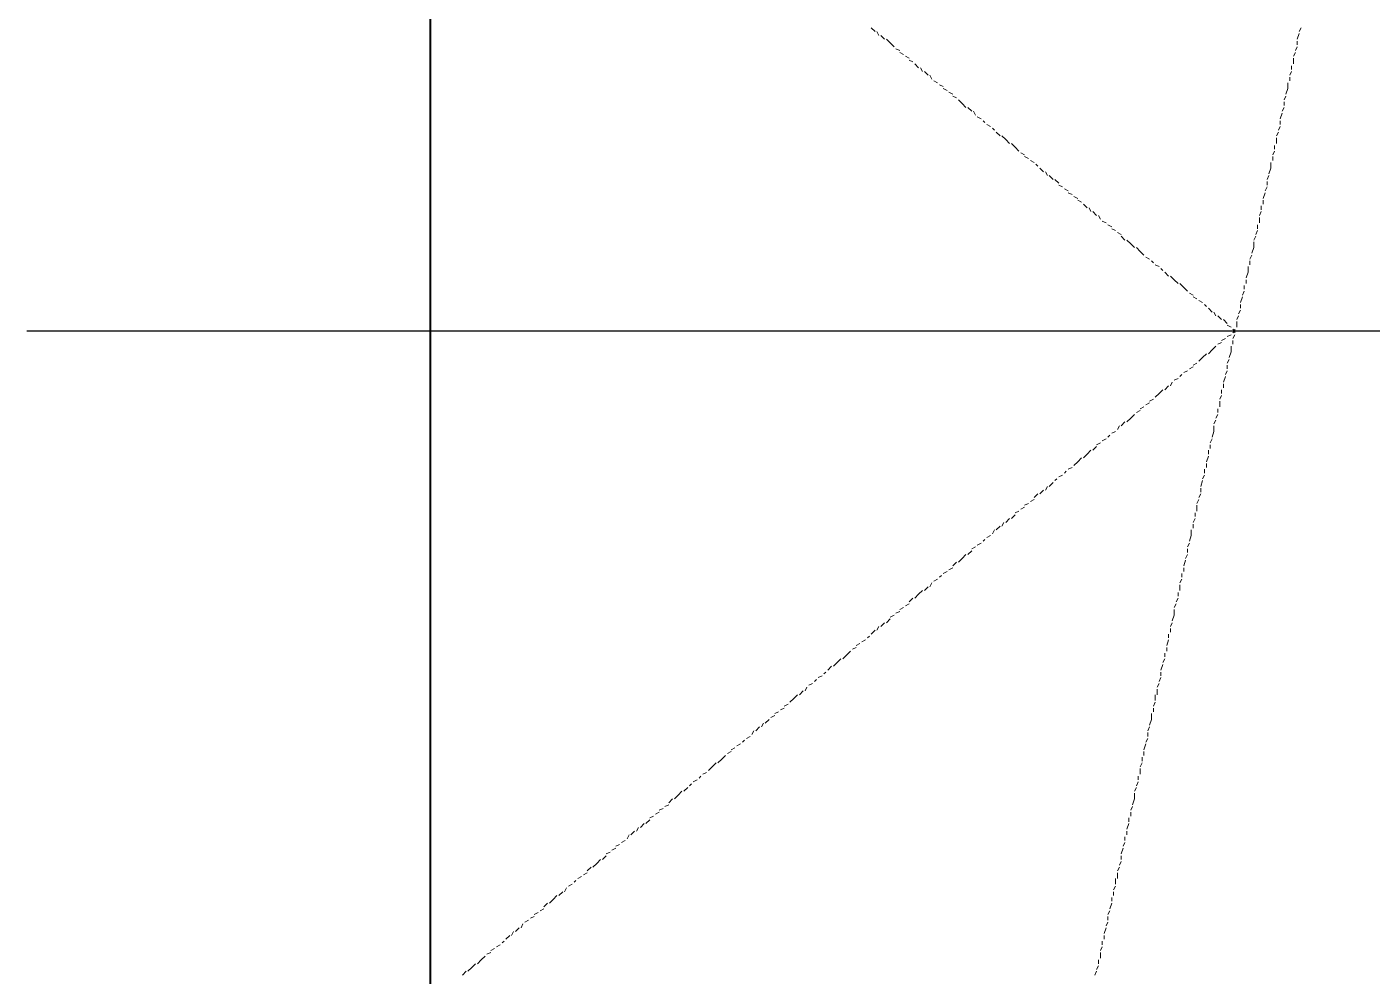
# Model space of a CAD drawing. Extents: x 8 to 21351, y 0 to 420.
# Drawn here: x 15898.08 to 15913.12, y 331.78 to 342.38 of the extents above; entities that cross this region are included whole.
import ezdxf

# ---------------------------------------------------------------- set-up
doc = ezdxf.new("R2010")
doc.units = 0

msp = doc.modelspace()

# ---------------------------------------------------------------- linework, layer by layer
at = {"color": 7, "lineweight": 40}
msp.add_line((15902.588, 397.743), (15902.588, 310.219), dxfattribs=at)
at = {"color": 7, "lineweight": 25}
for p, q in [((15902.588, 357.568), (15902.588, 337.566)), ((15918.082, 338.984), (15898.08, 338.984)), ((15902.588, 336.084), (15902.588, 335.068)), ((15902.588, 333.565), (15902.588, 313.563))]:
    msp.add_line(p, q, dxfattribs=at)
at = {"color": 7, "lineweight": 5}
for p, q in [((15902.588, 342.371), (15902.588, 342.329)), ((15902.588, 342.307), (15902.588, 342.265)), ((15907.562, 342.329), (15907.52, 342.371)), ((15907.605, 342.286), (15907.583, 342.329)), ((15907.668, 342.244), (15907.626, 342.286)), ((15912.304, 342.307), (15912.282, 342.244)), ((15912.325, 342.371), (15912.304, 342.329)), ((15902.588, 342.244), (15902.588, 342.18)), ((15902.588, 342.159), (15902.588, 342.117)), ((15907.732, 342.202), (15907.689, 342.244)), ((15907.774, 342.159), (15907.732, 342.202)), ((15907.837, 342.117), (15907.795, 342.138)), ((15912.282, 342.159), (15912.261, 342.117)), ((15912.282, 342.223), (15912.282, 342.18)), ((15902.588, 342.096), (15902.588, 342.053)), ((15902.588, 342.032), (15902.588, 341.969)), ((15907.88, 342.074), (15907.837, 342.096)), ((15907.943, 342.032), (15907.901, 342.053)), ((15907.986, 341.99), (15907.943, 342.011)), ((15912.261, 342.096), (15912.24, 342.053)), ((15912.24, 342.032), (15912.24, 341.969)), ((15902.588, 341.947), (15902.588, 341.905)), ((15902.588, 341.884), (15902.588, 341.842)), ((15908.049, 341.926), (15908.007, 341.969)), ((15908.091, 341.884), (15908.07, 341.926)), ((15908.155, 341.842), (15908.113, 341.884)), ((15908.197, 341.799), (15908.176, 341.842)), ((15912.219, 341.884), (15912.198, 341.842)), ((15912.219, 341.947), (15912.219, 341.905)), ((15902.588, 341.82), (15902.588, 341.757)), ((15902.588, 341.736), (15902.588, 341.693)), ((15908.261, 341.757), (15908.218, 341.778)), ((15908.324, 341.715), (15908.282, 341.736)), ((15908.367, 341.672), (15908.324, 341.693)), ((15912.177, 341.693), (15912.155, 341.63)), ((15912.177, 341.757), (15912.177, 341.693)), ((15912.198, 341.82), (15912.198, 341.778)), ((15902.588, 341.672), (15902.588, 341.63)), ((15902.588, 341.609), (15902.588, 341.545)), ((15908.43, 341.63), (15908.388, 341.651)), ((15908.472, 341.588), (15908.43, 341.609)), ((15908.536, 341.524), (15908.494, 341.567)), ((15912.155, 341.609), (15912.134, 341.567)), ((15912.134, 341.545), (15912.134, 341.503)), ((15902.588, 341.524), (15902.588, 341.482)), ((15902.588, 341.461), (15902.588, 341.418)), ((15902.588, 341.397), (15902.588, 341.355)), ((15908.578, 341.482), (15908.536, 341.524)), ((15908.642, 341.44), (15908.599, 341.482)), ((15908.684, 341.397), (15908.663, 341.44)), ((15912.113, 341.418), (15912.092, 341.355)), ((15912.134, 341.482), (15912.113, 341.44)), ((15902.588, 341.334), (15902.588, 341.27)), ((15902.588, 341.249), (15902.588, 341.207)), ((15908.748, 341.355), (15908.705, 341.376)), ((15908.79, 341.312), (15908.769, 341.334)), ((15908.853, 341.27), (15908.811, 341.291)), ((15908.896, 341.228), (15908.875, 341.249)), ((15912.092, 341.27), (15912.071, 341.228)), ((15912.092, 341.334), (15912.092, 341.291)), ((15902.588, 341.185), (15902.588, 341.143)), ((15902.588, 341.122), (15902.588, 341.058)), ((15908.959, 341.164), (15908.917, 341.207)), ((15909.023, 341.122), (15908.98, 341.164)), ((15909.065, 341.08), (15909.023, 341.122)), ((15912.071, 341.207), (15912.05, 341.164)), ((15912.05, 341.143), (15912.05, 341.08)), ((15902.588, 341.037), (15902.588, 340.995)), ((15902.588, 340.974), (15902.588, 340.932)), ((15909.129, 341.037), (15909.086, 341.08)), ((15909.171, 340.995), (15909.129, 341.037)), ((15909.234, 340.953), (15909.192, 340.974)), ((15912.028, 340.995), (15912.007, 340.953)), ((15912.028, 341.058), (15912.028, 341.016)), ((15902.588, 340.91), (15902.588, 340.847)), ((15902.588, 340.826), (15902.588, 340.783)), ((15909.277, 340.91), (15909.234, 340.932)), ((15909.34, 340.868), (15909.298, 340.889)), ((15909.383, 340.826), (15909.361, 340.847)), ((15909.446, 340.762), (15909.404, 340.805)), ((15911.986, 340.805), (15911.965, 340.741)), ((15911.986, 340.868), (15911.986, 340.805)), ((15912.007, 340.932), (15912.007, 340.889)), ((15902.588, 340.762), (15902.588, 340.72)), ((15902.588, 340.699), (15902.588, 340.635)), ((15909.488, 340.72), (15909.467, 340.762)), ((15909.552, 340.678), (15909.51, 340.72)), ((15909.615, 340.635), (15909.573, 340.678)), ((15911.965, 340.72), (15911.944, 340.678)), ((15911.944, 340.656), (15911.944, 340.614)), ((15902.588, 340.614), (15902.588, 340.572)), ((15902.588, 340.55), (15902.588, 340.508)), ((15902.588, 340.487), (15902.588, 340.445)), ((15909.658, 340.593), (15909.615, 340.614)), ((15909.721, 340.55), (15909.679, 340.572)), ((15909.764, 340.508), (15909.721, 340.529)), ((15909.827, 340.466), (15909.785, 340.487)), ((15911.923, 340.529), (15911.901, 340.466)), ((15911.944, 340.593), (15911.923, 340.55)), ((15902.588, 340.423), (15902.588, 340.36)), ((15902.588, 340.339), (15902.588, 340.296)), ((15909.869, 340.423), (15909.827, 340.445)), ((15909.933, 340.36), (15909.891, 340.402)), ((15909.975, 340.318), (15909.954, 340.36)), ((15911.88, 340.381), (15911.88, 340.339)), ((15911.901, 340.445), (15911.901, 340.402)), ((15902.588, 340.275), (15902.588, 340.233)), ((15902.588, 340.212), (15902.588, 340.148)), ((15910.039, 340.275), (15909.996, 340.318)), ((15910.081, 340.233), (15910.06, 340.275)), ((15910.145, 340.191), (15910.102, 340.212)), ((15911.88, 340.318), (15911.859, 340.275)), ((15911.859, 340.254), (15911.859, 340.191)), ((15902.588, 340.127), (15902.588, 340.085)), ((15902.588, 340.064), (15902.588, 340.021)), ((15910.208, 340.148), (15910.166, 340.17)), ((15910.25, 340.106), (15910.208, 340.127)), ((15910.314, 340.064), (15910.272, 340.085)), ((15910.356, 340), (15910.314, 340.043)), ((15911.817, 340.043), (15911.796, 340)), ((15911.838, 340.106), (15911.817, 340.064)), ((15911.838, 340.17), (15911.838, 340.127)), ((15902.588, 340), (15902.588, 339.937)), ((15902.588, 339.916), (15902.588, 339.873)), ((15910.42, 339.958), (15910.377, 340)), ((15910.462, 339.916), (15910.42, 339.958)), ((15910.526, 339.873), (15910.483, 339.916)), ((15911.796, 339.916), (15911.774, 339.852)), ((15911.796, 339.979), (15911.796, 339.916)), ((15902.588, 339.852), (15902.588, 339.81)), ((15902.588, 339.788), (15902.588, 339.725)), ((15910.568, 339.831), (15910.526, 339.873)), ((15910.631, 339.788), (15910.589, 339.81)), ((15910.674, 339.746), (15910.653, 339.767)), ((15911.774, 339.831), (15911.753, 339.788)), ((15911.753, 339.767), (15911.753, 339.725)), ((15902.588, 339.704), (15902.588, 339.661)), ((15902.588, 339.64), (15902.588, 339.598)), ((15910.737, 339.704), (15910.695, 339.725)), ((15910.78, 339.661), (15910.758, 339.683)), ((15910.843, 339.598), (15910.801, 339.64)), ((15910.907, 339.556), (15910.864, 339.598)), ((15911.732, 339.64), (15911.711, 339.577)), ((15911.732, 339.704), (15911.732, 339.64)), ((15902.588, 339.577), (15902.588, 339.534)), ((15902.588, 339.513), (15902.588, 339.45)), ((15902.588, 339.429), (15902.588, 339.386)), ((15910.949, 339.513), (15910.907, 339.556)), ((15911.012, 339.471), (15910.97, 339.513)), ((15911.055, 339.429), (15911.012, 339.471)), ((15911.69, 339.429), (15911.669, 339.386)), ((15911.69, 339.492), (15911.69, 339.45)), ((15911.711, 339.556), (15911.711, 339.513)), ((15902.588, 339.365), (15902.588, 339.323)), ((15902.588, 339.302), (15902.588, 339.238)), ((15911.118, 339.386), (15911.076, 339.407)), ((15911.161, 339.344), (15911.118, 339.365)), ((15911.224, 339.302), (15911.182, 339.323)), ((15911.266, 339.259), (15911.245, 339.281)), ((15911.669, 339.365), (15911.647, 339.302)), ((15911.647, 339.281), (15911.647, 339.238)), ((15902.588, 339.217), (15902.588, 339.175)), ((15902.588, 339.154), (15902.588, 339.111)), ((15911.33, 339.196), (15911.288, 339.238)), ((15911.372, 339.154), (15911.351, 339.196)), ((15911.436, 339.111), (15911.393, 339.154)), ((15911.626, 339.154), (15911.605, 339.111)), ((15911.647, 339.217), (15911.626, 339.175)), ((15902.588, 339.09), (15902.588, 339.026)), ((15902.588, 339.005), (15902.588, 338.963)), ((15911.499, 339.069), (15911.457, 339.111)), ((15911.542, 339.026), (15911.499, 339.048)), ((15911.584, 338.984), (15911.563, 339.005)), ((15911.563, 338.963), (15911.584, 338.984)), ((15911.584, 339.005), (15911.584, 338.963)), ((15911.605, 339.09), (15911.605, 339.026)), ((15902.588, 338.942), (15902.588, 338.899)), ((15902.588, 338.878), (15902.588, 338.815)), ((15911.393, 338.836), (15911.436, 338.857)), ((15911.436, 338.878), (15911.478, 338.899)), ((15911.499, 338.921), (15911.542, 338.942)), ((15911.584, 338.942), (15911.563, 338.899)), ((15911.563, 338.878), (15911.563, 338.836)), ((15902.588, 338.794), (15902.588, 338.751)), ((15902.588, 338.73), (15902.588, 338.688)), ((15911.182, 338.646), (15911.224, 338.688)), ((15911.224, 338.688), (15911.266, 338.73)), ((15911.288, 338.73), (15911.33, 338.772)), ((15911.33, 338.772), (15911.372, 338.815)), ((15911.542, 338.751), (15911.52, 338.688)), ((15911.542, 338.815), (15911.542, 338.751)), ((15902.588, 338.667), (15902.588, 338.624)), ((15902.588, 338.603), (15902.588, 338.54)), ((15911.012, 338.519), (15911.055, 338.54)), ((15911.076, 338.561), (15911.118, 338.582)), ((15911.118, 338.603), (15911.161, 338.624)), ((15911.499, 338.54), (15911.478, 338.497)), ((15911.52, 338.667), (15911.499, 338.624)), ((15911.499, 338.603), (15911.499, 338.561)), ((15902.588, 338.519), (15902.588, 338.476)), ((15902.588, 338.455), (15902.588, 338.413)), ((15902.588, 338.392), (15902.588, 338.328)), ((15910.864, 338.37), (15910.885, 338.413)), ((15910.907, 338.434), (15910.949, 338.455)), ((15910.97, 338.476), (15910.991, 338.497)), ((15911.478, 338.476), (15911.457, 338.413)), ((15911.457, 338.392), (15911.457, 338.349)), ((15902.588, 338.307), (15902.588, 338.264)), ((15902.588, 338.243), (15902.588, 338.201)), ((15910.695, 338.243), (15910.737, 338.286)), ((15910.737, 338.286), (15910.78, 338.328)), ((15910.801, 338.328), (15910.843, 338.37)), ((15911.436, 338.264), (15911.415, 338.222)), ((15911.436, 338.328), (15911.436, 338.286)), ((15902.588, 338.18), (15902.588, 338.116)), ((15902.588, 338.095), (15902.588, 338.053)), ((15910.483, 338.074), (15910.526, 338.095)), ((15910.526, 338.116), (15910.568, 338.137)), ((15910.589, 338.159), (15910.631, 338.18)), ((15910.631, 338.201), (15910.674, 338.222)), ((15911.393, 338.116), (15911.393, 338.074)), ((15911.415, 338.201), (15911.415, 338.137)), ((15902.588, 338.032), (15902.588, 337.989)), ((15902.588, 337.968), (15902.588, 337.905)), ((15910.272, 337.884), (15910.293, 337.926)), ((15910.314, 337.926), (15910.356, 337.968)), ((15910.377, 337.968), (15910.42, 338.01)), ((15910.42, 338.01), (15910.462, 338.053)), ((15911.372, 337.989), (15911.351, 337.947)), ((15911.351, 337.926), (15911.351, 337.862)), ((15911.393, 338.053), (15911.372, 338.01)), ((15902.588, 337.884), (15902.588, 337.841)), ((15902.588, 337.82), (15902.588, 337.778)), ((15910.102, 337.757), (15910.145, 337.778)), ((15910.166, 337.799), (15910.187, 337.82)), ((15910.208, 337.841), (15910.25, 337.862)), ((15911.33, 337.778), (15911.309, 337.735)), ((15911.351, 337.862), (15911.33, 337.799)), ((15902.588, 337.757), (15902.588, 337.714)), ((15902.588, 337.693), (15902.588, 337.63)), ((15909.933, 337.608), (15909.975, 337.651)), ((15909.996, 337.651), (15910.039, 337.693)), ((15910.039, 337.714), (15910.081, 337.735)), ((15911.288, 337.651), (15911.288, 337.608)), ((15911.309, 337.714), (15911.309, 337.672)), ((15902.588, 337.608), (15902.588, 337.566)), ((15902.588, 337.545), (15902.588, 337.502)), ((15902.588, 337.481), (15902.588, 337.418)), ((15909.785, 337.481), (15909.827, 337.524)), ((15909.827, 337.524), (15909.869, 337.566)), ((15909.891, 337.566), (15909.933, 337.608)), ((15911.288, 337.587), (15911.266, 337.524)), ((15911.266, 337.502), (15911.266, 337.46)), ((15902.588, 337.397), (15902.588, 337.354)), ((15902.588, 337.333), (15902.588, 337.291)), ((15909.573, 337.312), (15909.594, 337.333)), ((15909.615, 337.354), (15909.658, 337.375)), ((15909.679, 337.397), (15909.7, 337.418)), ((15909.721, 337.439), (15909.764, 337.46)), ((15911.245, 337.375), (15911.224, 337.333)), ((15911.245, 337.439), (15911.245, 337.397)), ((15902.588, 337.27), (15902.588, 337.206)), ((15902.588, 337.185), (15902.588, 337.143)), ((15909.404, 337.164), (15909.446, 337.206)), ((15909.467, 337.206), (15909.488, 337.248)), ((15909.51, 337.248), (15909.552, 337.291)), ((15911.224, 337.312), (15911.203, 337.248)), ((15911.203, 337.227), (15911.203, 337.185)), ((15902.588, 337.122), (15902.588, 337.079)), ((15902.588, 337.058), (15902.588, 336.995)), ((15909.234, 337.037), (15909.277, 337.058)), ((15909.298, 337.079), (15909.34, 337.1)), ((15909.34, 337.122), (15909.383, 337.164)), ((15911.182, 337.1), (15911.161, 337.058)), ((15911.161, 337.037), (15911.161, 336.973)), ((15911.203, 337.164), (15911.182, 337.122)), ((15902.588, 336.973), (15902.588, 336.931)), ((15902.588, 336.91), (15902.588, 336.867)), ((15909.023, 336.846), (15909.065, 336.889)), ((15909.086, 336.889), (15909.129, 336.931)), ((15909.129, 336.952), (15909.171, 336.973)), ((15909.192, 336.995), (15909.234, 337.016)), ((15911.139, 336.889), (15911.118, 336.846)), ((15911.139, 336.952), (15911.139, 336.91)), ((15902.588, 336.846), (15902.588, 336.804)), ((15902.588, 336.783), (15902.588, 336.719)), ((15908.875, 336.719), (15908.896, 336.762)), ((15908.917, 336.762), (15908.959, 336.804)), ((15908.98, 336.804), (15909.002, 336.846)), ((15911.097, 336.762), (15911.097, 336.698)), ((15911.118, 336.825), (15911.118, 336.783)), ((15902.588, 336.698), (15902.588, 336.656)), ((15902.588, 336.635), (15902.588, 336.592)), ((15902.588, 336.571), (15902.588, 336.508)), ((15908.642, 336.55), (15908.684, 336.571)), ((15908.705, 336.592), (15908.748, 336.613)), ((15908.769, 336.635), (15908.79, 336.656)), ((15908.811, 336.677), (15908.853, 336.698)), ((15911.076, 336.613), (15911.055, 336.571)), ((15911.097, 336.698), (15911.076, 336.635)), ((15902.588, 336.486), (15902.588, 336.444)), ((15902.588, 336.423), (15902.588, 336.381)), ((15908.494, 336.402), (15908.536, 336.444)), ((15908.536, 336.444), (15908.578, 336.486)), ((15908.599, 336.486), (15908.642, 336.529)), ((15911.034, 336.423), (15911.012, 336.36)), ((15911.055, 336.486), (15911.034, 336.444)), ((15911.055, 336.55), (15911.055, 336.508)), ((15902.588, 336.36), (15902.588, 336.296)), ((15902.588, 336.275), (15902.588, 336.233)), ((15908.324, 336.275), (15908.367, 336.296)), ((15908.388, 336.317), (15908.43, 336.338)), ((15908.43, 336.36), (15908.472, 336.402)), ((15910.991, 336.275), (15910.991, 336.233)), ((15911.012, 336.338), (15911.012, 336.296)), ((15902.588, 336.211), (15902.588, 336.169)), ((15902.588, 336.148), (15902.588, 336.084)), ((15908.113, 336.084), (15908.155, 336.127)), ((15908.176, 336.127), (15908.197, 336.169)), ((15908.218, 336.19), (15908.261, 336.211)), ((15908.282, 336.233), (15908.303, 336.254)), ((15910.991, 336.211), (15910.97, 336.169)), ((15910.97, 336.148), (15910.97, 336.084)), ((15902.588, 336.063), (15902.588, 336.021)), ((15902.588, 336), (15902.588, 335.957)), ((15907.943, 335.957), (15907.986, 336)), ((15908.007, 336), (15908.049, 336.042)), ((15908.049, 336.042), (15908.091, 336.084)), ((15910.949, 336), (15910.928, 335.957)), ((15910.949, 336.063), (15910.949, 336.021)), ((15902.588, 335.936), (15902.588, 335.894)), ((15902.588, 335.873), (15902.588, 335.809)), ((15907.795, 335.83), (15907.837, 335.851)), ((15907.837, 335.873), (15907.88, 335.894)), ((15907.901, 335.915), (15907.943, 335.936)), ((15910.928, 335.936), (15910.907, 335.894)), ((15910.907, 335.873), (15910.907, 335.809)), ((15902.588, 335.788), (15902.588, 335.746)), ((15902.588, 335.724), (15902.588, 335.682)), ((15907.583, 335.64), (15907.605, 335.682)), ((15907.626, 335.682), (15907.668, 335.724)), ((15907.689, 335.724), (15907.732, 335.767)), ((15907.732, 335.788), (15907.774, 335.809)), ((15910.885, 335.724), (15910.864, 335.682)), ((15910.907, 335.809), (15910.885, 335.746)), ((15902.588, 335.661), (15902.588, 335.598)), ((15902.588, 335.576), (15902.588, 335.534)), ((15907.414, 335.513), (15907.456, 335.534)), ((15907.478, 335.555), (15907.499, 335.576)), ((15907.52, 335.598), (15907.562, 335.64)), ((15910.843, 335.534), (15910.822, 335.471)), ((15910.843, 335.598), (15910.843, 335.555)), ((15910.864, 335.661), (15910.864, 335.619)), ((15902.588, 335.513), (15902.588, 335.471)), ((15902.588, 335.449), (15902.588, 335.386)), ((15907.245, 335.365), (15907.287, 335.407)), ((15907.308, 335.428), (15907.351, 335.449)), ((15907.351, 335.471), (15907.393, 335.492)), ((15910.801, 335.386), (15910.801, 335.343)), ((15910.822, 335.449), (15910.822, 335.407)), ((15902.588, 335.365), (15902.588, 335.322)), ((15902.588, 335.301), (15902.588, 335.259)), ((15902.588, 335.238), (15902.588, 335.174)), ((15907.033, 335.195), (15907.075, 335.238)), ((15907.097, 335.238), (15907.139, 335.28)), ((15907.139, 335.28), (15907.181, 335.322)), ((15907.202, 335.322), (15907.245, 335.365)), ((15910.78, 335.259), (15910.758, 335.195)), ((15910.801, 335.322), (15910.78, 335.28)), ((15902.588, 335.153), (15902.588, 335.111)), ((15902.588, 335.089), (15902.588, 335.047)), ((15906.885, 335.068), (15906.906, 335.089)), ((15906.927, 335.111), (15906.97, 335.132)), ((15906.991, 335.153), (15907.012, 335.174)), ((15910.758, 335.111), (15910.737, 335.068)), ((15910.758, 335.174), (15910.758, 335.132)), ((15902.588, 335.026), (15902.588, 334.984)), ((15902.588, 334.962), (15902.588, 334.899)), ((15906.652, 334.878), (15906.694, 334.92)), ((15906.716, 334.92), (15906.758, 334.962)), ((15906.779, 334.962), (15906.8, 335.005)), ((15906.821, 335.026), (15906.864, 335.047)), ((15910.695, 334.92), (15910.695, 334.857)), ((15910.737, 335.047), (15910.716, 335.005)), ((15910.716, 334.984), (15910.716, 334.92)), ((15902.588, 334.878), (15902.588, 334.836)), ((15902.588, 334.814), (15902.588, 334.772)), ((15906.504, 334.751), (15906.546, 334.772)), ((15906.546, 334.793), (15906.589, 334.814)), ((15906.61, 334.836), (15906.652, 334.878)), ((15910.695, 334.836), (15910.674, 334.793)), ((15910.674, 334.772), (15910.674, 334.73)), ((15902.588, 334.751), (15902.588, 334.687)), ((15902.588, 334.666), (15902.588, 334.624)), ((15906.335, 334.603), (15906.377, 334.645)), ((15906.398, 334.666), (15906.44, 334.687)), ((15906.44, 334.709), (15906.483, 334.73)), ((15910.653, 334.645), (15910.631, 334.581)), ((15910.653, 334.709), (15910.653, 334.645)), ((15902.588, 334.603), (15902.588, 334.56)), ((15902.588, 334.539), (15902.588, 334.476)), ((15906.186, 334.476), (15906.208, 334.518)), ((15906.229, 334.518), (15906.271, 334.56)), ((15906.292, 334.56), (15906.313, 334.603)), ((15910.631, 334.56), (15910.61, 334.518)), ((15910.61, 334.497), (15910.61, 334.454)), ((15902.588, 334.454), (15902.588, 334.412)), ((15902.588, 334.391), (15902.588, 334.349)), ((15902.588, 334.327), (15902.588, 334.264)), ((15905.954, 334.306), (15905.996, 334.327)), ((15906.017, 334.349), (15906.059, 334.37)), ((15906.081, 334.391), (15906.102, 334.412)), ((15906.123, 334.433), (15906.165, 334.454)), ((15910.589, 334.37), (15910.568, 334.306)), ((15910.61, 334.433), (15910.589, 334.391)), ((15902.588, 334.243), (15902.588, 334.2)), ((15902.588, 334.179), (15902.588, 334.137)), ((15905.805, 334.158), (15905.848, 334.2)), ((15905.848, 334.2), (15905.89, 334.243)), ((15905.911, 334.264), (15905.954, 334.285)), ((15910.547, 334.222), (15910.547, 334.179)), ((15910.568, 334.285), (15910.568, 334.243)), ((15902.588, 334.116), (15902.588, 334.074)), ((15902.588, 334.052), (15902.588, 333.989)), ((15905.636, 334.031), (15905.678, 334.052)), ((15905.7, 334.074), (15905.742, 334.116)), ((15905.742, 334.116), (15905.784, 334.158)), ((15910.547, 334.158), (15910.526, 334.116)), ((15910.526, 334.095), (15910.526, 334.031)), ((15902.588, 333.968), (15902.588, 333.925)), ((15902.588, 333.904), (15902.588, 333.862)), ((15905.424, 333.841), (15905.467, 333.883)), ((15905.488, 333.904), (15905.509, 333.925)), ((15905.53, 333.947), (15905.573, 333.968)), ((15905.594, 333.989), (15905.615, 334.01)), ((15910.483, 333.883), (15910.462, 333.841)), ((15910.504, 333.947), (15910.483, 333.904)), ((15910.504, 334.01), (15910.504, 333.968)), ((15902.588, 333.841), (15902.588, 333.777)), ((15902.588, 333.756), (15902.588, 333.714)), ((15905.255, 333.714), (15905.297, 333.756)), ((15905.319, 333.756), (15905.361, 333.798)), ((15905.361, 333.798), (15905.403, 333.841)), ((15910.462, 333.756), (15910.441, 333.692)), ((15910.462, 333.819), (15910.462, 333.756)), ((15902.588, 333.692), (15902.588, 333.65)), ((15902.588, 333.629), (15902.588, 333.565)), ((15905.043, 333.544), (15905.086, 333.565)), ((15905.107, 333.587), (15905.149, 333.608)), ((15905.149, 333.629), (15905.192, 333.65)), ((15905.213, 333.671), (15905.255, 333.692)), ((15910.441, 333.671), (15910.42, 333.629)), ((15910.42, 333.608), (15910.42, 333.565)), ((15902.588, 333.544), (15902.588, 333.502)), ((15902.588, 333.481), (15902.588, 333.438)), ((15902.588, 333.417), (15902.588, 333.354)), ((15904.895, 333.396), (15904.916, 333.438)), ((15904.938, 333.438), (15904.98, 333.481)), ((15905.001, 333.481), (15905.043, 333.523)), ((15910.399, 333.481), (15910.377, 333.417)), ((15910.399, 333.544), (15910.399, 333.502)), ((15902.588, 333.333), (15902.588, 333.29)), ((15902.588, 333.269), (15902.588, 333.227)), ((15904.726, 333.269), (15904.768, 333.29)), ((15904.789, 333.312), (15904.811, 333.354)), ((15904.832, 333.354), (15904.874, 333.396)), ((15910.356, 333.269), (15910.335, 333.227)), ((15910.356, 333.333), (15910.356, 333.29)), ((15910.377, 333.396), (15910.377, 333.354)), ((15902.588, 333.206), (15902.588, 333.163)), ((15902.588, 333.142), (15902.588, 333.079)), ((15904.514, 333.079), (15904.557, 333.121)), ((15904.557, 333.142), (15904.599, 333.163)), ((15904.62, 333.185), (15904.662, 333.206)), ((15904.662, 333.227), (15904.705, 333.248)), ((15910.335, 333.206), (15910.314, 333.142)), ((15910.314, 333.121), (15910.314, 333.079)), ((15902.588, 333.057), (15902.588, 333.015)), ((15902.588, 332.994), (15902.588, 332.952)), ((15904.345, 332.952), (15904.387, 332.994)), ((15904.408, 332.994), (15904.451, 333.036)), ((15904.451, 333.036), (15904.493, 333.079)), ((15910.293, 332.994), (15910.272, 332.952)), ((15910.314, 333.057), (15910.293, 333.015)), ((15902.588, 332.93), (15902.588, 332.867)), ((15902.588, 332.846), (15902.588, 332.803)), ((15904.197, 332.825), (15904.218, 332.846)), ((15904.239, 332.867), (15904.281, 332.888)), ((15904.303, 332.909), (15904.345, 332.93)), ((15910.25, 332.867), (15910.25, 332.803)), ((15910.272, 332.93), (15910.272, 332.867)), ((15902.588, 332.782), (15902.588, 332.74)), ((15902.588, 332.719), (15902.588, 332.655)), ((15903.964, 332.634), (15904.006, 332.676)), ((15904.027, 332.676), (15904.07, 332.719)), ((15904.091, 332.719), (15904.112, 332.761)), ((15904.133, 332.782), (15904.176, 332.803)), ((15910.25, 332.782), (15910.229, 332.74)), ((15910.229, 332.719), (15910.229, 332.676)), ((15902.588, 332.634), (15902.588, 332.592)), ((15902.588, 332.571), (15902.588, 332.528)), ((15903.816, 332.507), (15903.858, 332.528)), ((15903.858, 332.55), (15903.9, 332.592)), ((15903.922, 332.592), (15903.964, 332.634)), ((15910.208, 332.592), (15910.187, 332.528)), ((15910.208, 332.655), (15910.208, 332.613)), ((15902.588, 332.507), (15902.588, 332.444)), ((15902.588, 332.423), (15902.588, 332.38)), ((15903.646, 332.38), (15903.689, 332.401)), ((15903.71, 332.423), (15903.752, 332.444)), ((15903.752, 332.465), (15903.795, 332.486)), ((15910.166, 332.38), (15910.145, 332.338)), ((15910.187, 332.507), (15910.166, 332.465)), ((15910.166, 332.444), (15910.166, 332.401)), ((15902.588, 332.359), (15902.588, 332.317)), ((15902.588, 332.295), (15902.588, 332.253)), ((15902.588, 332.232), (15902.588, 332.168)), ((15903.435, 332.19), (15903.477, 332.232)), ((15903.498, 332.232), (15903.519, 332.274)), ((15903.541, 332.274), (15903.583, 332.317)), ((15903.604, 332.317), (15903.625, 332.359)), ((15910.145, 332.317), (15910.123, 332.253)), ((15910.123, 332.232), (15910.123, 332.19)), ((15902.588, 332.147), (15902.588, 332.105)), ((15902.588, 332.084), (15902.588, 332.041)), ((15903.265, 332.063), (15903.308, 332.084)), ((15903.329, 332.105), (15903.371, 332.126)), ((15903.392, 332.147), (15903.414, 332.168)), ((15910.102, 332.105), (15910.081, 332.063)), ((15910.102, 332.168), (15910.102, 332.126)), ((15902.588, 332.02), (15902.588, 331.957)), ((15902.588, 331.936), (15902.588, 331.893)), ((15903.054, 331.872), (15903.096, 331.914)), ((15903.117, 331.914), (15903.16, 331.957)), ((15903.16, 331.957), (15903.202, 331.999)), ((15903.223, 332.02), (15903.265, 332.041)), ((15910.06, 331.957), (15910.06, 331.914)), ((15910.081, 332.041), (15910.081, 331.978)), ((15902.588, 331.872), (15902.588, 331.83)), ((15902.588, 331.809), (15902.588, 331.745)), ((15902.948, 331.788), (15902.99, 331.83)), ((15903.011, 331.83), (15903.054, 331.872)), ((15910.039, 331.83), (15910.018, 331.788)), ((15910.06, 331.893), (15910.039, 331.851))]:
    msp.add_line(p, q, dxfattribs=at)

doc.saveas('drawing.dxf')
